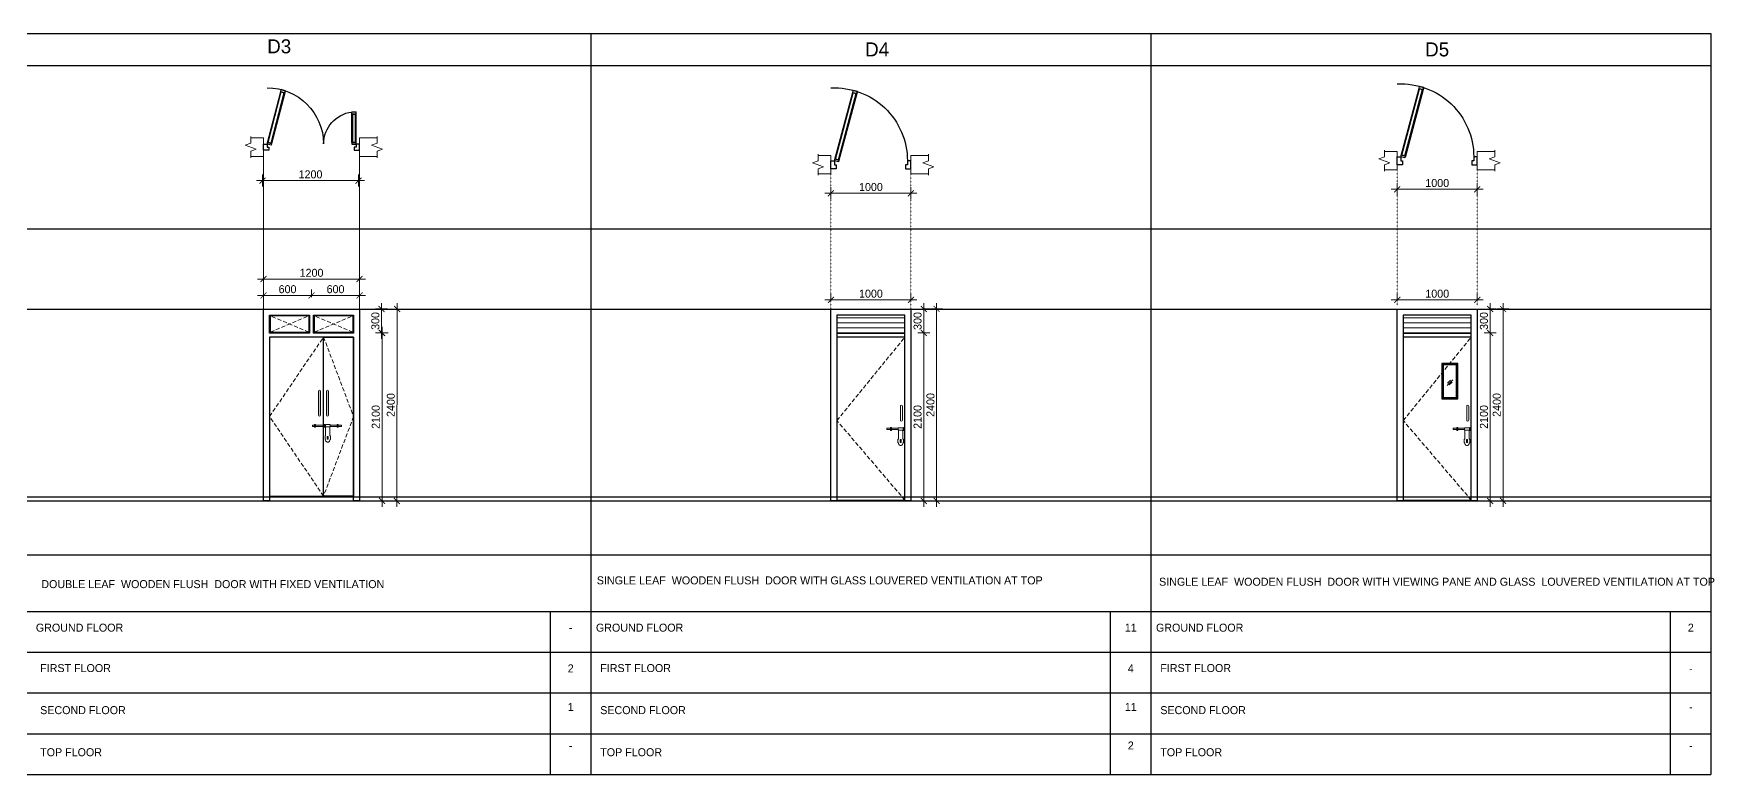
# Model space of a CAD drawing. Header units: inches. Extents: x -3071 to 2014935, y -37057 to 549694.
# Drawn here: x 1464782 to 1485790, y 540430 to 549694 of the extents above; entities that cross this region are included whole.
import ezdxf

# ---------------------------------------------------------------- set-up
doc = ezdxf.new("R2010")
doc.units = ezdxf.units.IN
doc.header["$MEASUREMENT"] = 0
doc.linetypes.add('DOT', pattern=[0.25, 0, -0.25])
doc.linetypes.add('TRAZOS1', pattern=[0.15, 0.1, -0.05])
for name, color, linetype, lineweight in [('001-Archi- Break Line', 25, 'Continuous', 13), ('001-Archi- door window elevation', 92, 'Continuous', 25), ('001-Archi- Opening', 90, 'Continuous', 25), ('001-Archi-Dimension', 200, 'Continuous', 18), ('001-Archi-Elev 3', 212, 'Continuous', 30), ('001-Archi-Elev 4', 246, 'Continuous', 25), ('001-Archi-hatch', 9, 'Continuous', 0), ('001-Archi-Text', 180, 'Continuous', 18)]:
    doc.layers.add(name, color=color, linetype=linetype, lineweight=lineweight)
doc.styles.add('Archi 100', font='GOTHIC.TTF', dxfattribs={"height": 200})
doc.styles.add('Archi 50', font='GOTHIC.TTF', dxfattribs={"height": 100})
doc.dimstyles.new('Archi 50', dxfattribs={"dimscale": 0.5, "dimtxt": 100, "dimasz": 150, "dimexe": 150, "dimexo": 300, "dimgap": 50, "dimtad": 1, "dimdec": 0, "dimzin": 0, "dimdsep": 46, "dimtxsty": 'Archi 50', "dimblk": 'ARCHTICK', "dimcen": 0.09, "dimdle": 150, "dimclrd": 256, "dimclre": 256, "dimclrt": 256, "dimadec": 0, "dimazin": 0, "dimtfac": 1, "dimtdec": 0, "dimtix": 1, "dimtofl": 0, "dimtmove": 0, "dimatfit": 0, "dimfxl": 150, "dimfxlon": 1, "dimtolj": 1, "dimtzin": 0, "dimlwd": -1, "dimlwe": -1, "dimarcsym": 0})

# ---------------------------------------------------------------- blocks, each defined once
blk = doc.blocks.new('DOOR 1200 ND3')
for p, q in [((-272, 706, 0), (-221, 719, 0)), ((-265, 679, 0), (-272, 706, 0)), ((-258, 681, 0), (-265, 679, 0)), ((-265, 679, 0), (-101, 46)), ((-101, 46), (-265, 679, 0)), ((-258, 681, 0), (-221, 691, 0)), ((-94, 48), (-258, 681, 0)), ((-214, 693, 0), (-221, 719, 0)), ((-221, 691, 0), (-214, 693, 0)), ((-58, 57), (-221, 691, 0)), ((-44, 37), (-214, 693, 0)), ((-1103, 440), (-1156, 441)), ((-1156, 413), (-1156, 441)), ((-1103, 413), (-1103, 440)), ((-1148, 413), (-1156, 413)), ((-1156, 37), (-1156, 413)), ((-1111, 413), (-1148, 413)), ((-1148, 60), (-1148, 413)), ((-1111, 413), (-1103, 413)), ((-1111, 60), (-1111, 413)), ((-1103, 413), (-1103, 60)), ((-1103, 60), (-1103, 413)), ((-1156, 60), (-1103, 60)), ((-1103, 37), (-1156, 37)), ((-1111, 60), (-1148, 60)), ((-1103, 60), (-1103, 37)), ((-50, 59), (-101, 46)), ((-101, 46), (-95, 24)), ((-95, 24), (-44, 37)), ((-94, 48), (-58, 57))]:
    blk.add_line(p, q)
for points in [[(-44, 0), (-67, 0), (-67, -37), (0, -37), (0, 37), (-44, 37), (-214, 693), (-221, 719), (-272, 706), (-265, 679), (-101, 46), (-101, 46), (-95, 24), (-44, 37)], [(-58, 57), (-221, 691), (-258, 681), (-94, 48)], [(-1148, 60), (-1148, 413), (-1111, 413), (-1111, 60)], [(-1200, -37), (-1200, 37), (-1156, 37), (-1156, 0), (-1133, 0), (-1133, -37)]]:
    blk.add_lwpolyline(points, close=True)
for centre, radius, start, end in [((-44, 37), 706, 90.0001, 179.5108), ((-1156, 37), 406, 0.8581, 82.4466)]:
    blk.add_arc(centre, radius, start, end)
blk = doc.blocks.new('_ArchTick')
at = {"color": 0, "linetype": 'ByBlock', "const_width": 0.15}
blk.add_lwpolyline([(-0.5, -0.5), (0.5, 0.5)], dxfattribs=at)
blk = doc.blocks.new('*D1581')
at = {"layer": '001-Archi-Dimension', "transparency": 16777216}
for p, q in [((1467643, 547931), (1467643, 547781)), ((1468843, 547931), (1468843, 547781)), ((1467568, 547856), (1468918, 547856))]:
    blk.add_line(p, q, dxfattribs=at)
at = {"layer": 'Defpoints', "color": 0, "transparency": 16777216}
for p in [(1467643, 548159), (1468843, 548159), (1468843, 547856)]:
    blk.add_point(p, dxfattribs=at)
at = {"layer": '001-Archi-Dimension', "transparency": 16777216, "xscale": 75, "yscale": 75, "zscale": 75, "rotation": 180}
blk.add_blockref('_ArchTick', (1467643, 547856), dxfattribs=at)
at = {"layer": '001-Archi-Dimension', "transparency": 16777216, "xscale": 75, "yscale": 75, "zscale": 75}
blk.add_blockref('_ArchTick', (1468843, 547856), dxfattribs=at)
at = {"layer": '001-Archi-Dimension', "transparency": 16777216, "insert": (1468243, 547933), "char_height": 100, "attachment_point": 5, "style": 'Archi 50'}
blk.add_mtext('\\A1;1200', dxfattribs=at)
blk = doc.blocks.new('A$C41BE75F4')
for p, q in [((-112, 98), (-144, 98)), ((-144, 98), (-144, 81)), ((-112, 81), (-144, 81)), ((-101, 98), (-112, 98)), ((-101, 81), (-112, 81)), ((-90, 107), (-101, 107)), ((-101, 98), (-101, 107)), ((-101, 98), (-101, 81)), ((-101, 81), (-101, 73)), ((-101, 71), (-101, 73)), ((-90, 73), (-101, 73)), ((-90, 71), (-101, 71)), ((-90, 98), (-90, 107)), ((-78, 98), (-90, 98)), ((-90, 98), (-90, 81)), ((-78, 81), (-90, 81)), ((-90, 81), (-90, 73)), ((-90, 71), (-90, 73)), ((-3, 98), (-78, 98)), ((-3, 81), (-78, 81)), ((57, 104), (-3, 104)), ((-3, 98), (-3, 104)), ((-3, 81), (-3, 98)), ((-3, 75), (-3, 81)), ((0, 75), (-3, 75)), ((-3, 75), (-3, 75)), ((0, 75), (-3, 75)), ((0, -32), (0, 75)), ((0, 75), (0, 75)), ((54, 75), (0, 75)), ((54, -32), (54, 75)), ((57, 75), (54, 75)), ((54, 75), (54, 75)), ((57, 75), (54, 75)), ((57, 98), (57, 104)), ((64, 98), (57, 98)), ((57, 98), (57, 98)), ((57, 98), (57, 81)), ((64, 81), (57, 81)), ((57, 81), (57, 81)), ((57, 75), (57, 81)), ((57, 75), (57, 75)), ((75, 107), (64, 107)), ((64, 98), (64, 107)), ((64, 98), (64, 81)), ((64, 81), (64, 73)), ((64, 71), (64, 73)), ((75, 73), (64, 73)), ((75, 71), (64, 71)), ((75, 98), (75, 107)), ((87, 98), (75, 98)), ((75, 98), (75, 81)), ((87, 81), (75, 81)), ((75, 81), (75, 73)), ((75, 71), (75, 73)), ((169, 98), (87, 98)), ((169, 81), (87, 81)), ((181, 98), (169, 98)), ((181, 81), (169, 81)), ((192, 107), (181, 107)), ((181, 98), (181, 107)), ((181, 98), (181, 81)), ((181, 81), (181, 73)), ((181, 71), (181, 73)), ((192, 73), (181, 73)), ((192, 71), (181, 71)), ((192, 98), (192, 107)), ((203, 98), (192, 98)), ((192, 98), (192, 81)), ((203, 81), (192, 81)), ((192, 81), (192, 73)), ((192, 71), (192, 73)), ((219, 98), (203, 98)), ((219, 81), (203, 81)), ((219, 98), (219, 81)), ((-7, -39), (-5, -39)), ((-7, -39), (-7, -82)), ((-7, -82), (-5, -83)), ((-7, -82), (-5, -83)), ((-7, -82), (-7, -82)), ((-5, -39), (-3, -38)), ((-5, -83), (-3, -83)), ((-5, -83), (-3, -83)), ((-3, -38), (-2, -37)), ((-3, -83), (-2, -84)), ((-3, -83), (-2, -84)), ((-2, -37), (-1, -36)), ((-2, -84), (-1, -86)), ((-2, -84), (-1, -86)), ((-1, -36), (0, -34)), ((-1, -86), (0, -87)), ((-1, -86), (0, -88)), ((0, -34), (0, -32)), ((0, -87), (0, -89)), ((0, -87), (0, -88)), ((0, -88), (0, -89)), ((0, -89), (0, -89)), ((0, -89), (0, -89)), ((1, -96), (0, -89)), ((1, -96), (0, -89)), ((0, -89), (0, -89)), ((4, -103), (1, -96)), ((4, -103), (1, -96)), ((1, -96), (1, -96)), ((8, -109), (4, -103)), ((8, -109), (4, -103)), ((14, -113), (8, -109)), ((14, -113), (8, -109)), ((20, -116), (14, -113)), ((20, -116), (14, -113)), ((27, -117), (20, -116)), ((27, -116), (20, -116)), ((33, -44), (22, -44)), ((22, -63), (22, -44)), ((22, -77), (22, -63)), ((33, -77), (22, -77)), ((34, -116), (27, -117)), ((34, -116), (27, -116)), ((33, -44), (33, -63)), ((33, -63), (33, -77)), ((41, -113), (34, -116)), ((41, -113), (34, -116)), ((47, -109), (41, -113)), ((47, -109), (41, -113)), ((51, -103), (47, -109)), ((51, -103), (47, -109)), ((54, -96), (51, -103)), ((54, -96), (51, -103)), ((55, -34), (54, -32)), ((54, -89), (55, -87)), ((54, -89), (55, -88)), ((54, -89), (54, -89)), ((54, -89), (54, -89)), ((54, -89), (54, -96)), ((54, -89), (54, -89)), ((54, -89), (54, -96)), ((54, -96), (54, -96)), ((55, -36), (55, -34)), ((56, -37), (55, -36)), ((55, -86), (56, -84)), ((55, -86), (56, -84)), ((55, -87), (55, -86)), ((55, -88), (55, -86)), ((55, -87), (55, -88)), ((58, -38), (56, -37)), ((56, -84), (58, -83)), ((56, -84), (58, -83)), ((60, -39), (58, -38)), ((58, -83), (60, -83)), ((58, -83), (60, -83)), ((61, -39), (60, -39)), ((60, -83), (61, -82)), ((60, -83), (61, -82)), ((61, -39), (61, -82)), ((61, -82), (61, -82))]:
    blk.add_line(p, q)
blk = doc.blocks.new('*D1626')
at = {"layer": '001-Archi-Dimension', "transparency": 16777216}
for p, q in [((1467581, 546419), (1468331, 546419)), ((1467656, 546400), (1467656, 546494)), ((1468256, 546400), (1468256, 546494))]:
    blk.add_line(p, q, dxfattribs=at)
at = {"layer": 'Defpoints', "color": 0, "transparency": 16777216}
for p in [(1468256, 546419), (1467656, 546250), (1468256, 546250)]:
    blk.add_point(p, dxfattribs=at)
at = {"layer": '001-Archi-Dimension', "transparency": 16777216, "xscale": 75, "yscale": 75, "zscale": 75, "rotation": 180}
blk.add_blockref('_ArchTick', (1467656, 546419), dxfattribs=at)
at = {"layer": '001-Archi-Dimension', "transparency": 16777216, "xscale": 75, "yscale": 75, "zscale": 75}
blk.add_blockref('_ArchTick', (1468256, 546419), dxfattribs=at)
at = {"layer": '001-Archi-Dimension', "transparency": 16777216, "insert": (1467956, 546497), "char_height": 100, "attachment_point": 5, "style": 'Archi 50'}
blk.add_mtext('\\A1;600', dxfattribs=at)
blk = doc.blocks.new('*D1627')
at = {"layer": '001-Archi-Dimension', "transparency": 16777216}
for p, q in [((1468181, 546419), (1468931, 546419)), ((1468256, 546400), (1468256, 546494)), ((1468856, 546400), (1468856, 546494))]:
    blk.add_line(p, q, dxfattribs=at)
at = {"layer": 'Defpoints', "color": 0, "transparency": 16777216}
for p in [(1468856, 546419), (1468256, 546250), (1468856, 546250)]:
    blk.add_point(p, dxfattribs=at)
at = {"layer": '001-Archi-Dimension', "transparency": 16777216, "xscale": 75, "yscale": 75, "zscale": 75, "rotation": 180}
blk.add_blockref('_ArchTick', (1468256, 546419), dxfattribs=at)
at = {"layer": '001-Archi-Dimension', "transparency": 16777216, "xscale": 75, "yscale": 75, "zscale": 75}
blk.add_blockref('_ArchTick', (1468856, 546419), dxfattribs=at)
at = {"layer": '001-Archi-Dimension', "transparency": 16777216, "insert": (1468556, 546497), "char_height": 100, "attachment_point": 5, "style": 'Archi 50'}
blk.add_mtext('\\A1;600', dxfattribs=at)
blk = doc.blocks.new('*D1628')
at = {"layer": '001-Archi-Dimension', "transparency": 16777216}
for p, q in [((1467581, 546625), (1468931, 546625)), ((1467656, 546550), (1467656, 546700)), ((1468856, 546550), (1468856, 546700))]:
    blk.add_line(p, q, dxfattribs=at)
at = {"layer": 'Defpoints', "color": 0, "transparency": 16777216}
for p in [(1468856, 546625), (1467656, 546250), (1468856, 546250)]:
    blk.add_point(p, dxfattribs=at)
at = {"layer": '001-Archi-Dimension', "transparency": 16777216, "xscale": 75, "yscale": 75, "zscale": 75, "rotation": 180}
blk.add_blockref('_ArchTick', (1467656, 546625), dxfattribs=at)
at = {"layer": '001-Archi-Dimension', "transparency": 16777216, "xscale": 75, "yscale": 75, "zscale": 75}
blk.add_blockref('_ArchTick', (1468856, 546625), dxfattribs=at)
at = {"layer": '001-Archi-Dimension', "transparency": 16777216, "insert": (1468256, 546702), "char_height": 100, "attachment_point": 5, "style": 'Archi 50'}
blk.add_mtext('\\A1;1200', dxfattribs=at)
blk = doc.blocks.new('*D1629')
at = {"layer": '001-Archi-Dimension', "transparency": 16777216}
for p, q in [((1469057, 546250), (1469207, 546250)), ((1469132, 546325), (1469132, 545875)), ((1469057, 545950), (1469207, 545950))]:
    blk.add_line(p, q, dxfattribs=at)
at = {"layer": 'Defpoints', "color": 0, "transparency": 16777216}
for p in [(1468769, 546250), (1468769, 545950), (1469132, 545950)]:
    blk.add_point(p, dxfattribs=at)
at = {"layer": '001-Archi-Dimension', "transparency": 16777216, "xscale": 75, "yscale": 75, "zscale": 75}
for p, rotation in [((1469132, 546250), 90), ((1469132, 545950), 270)]:
    blk.add_blockref('_ArchTick', p, dxfattribs=dict(at, rotation=rotation))
at = {"layer": '001-Archi-Dimension', "transparency": 16777216, "insert": (1469054, 546100), "char_height": 100, "attachment_point": 5, "rotation": 90, "style": 'Archi 50'}
blk.add_mtext('\\A1;300', dxfattribs=at)
blk = doc.blocks.new('*D1630')
at = {"layer": '001-Archi-Dimension', "transparency": 16777216}
for p, q in [((1469137, 546025), (1469137, 543775)), ((1469062, 545950), (1469212, 545950)), ((1469062, 543850), (1469212, 543850))]:
    blk.add_line(p, q, dxfattribs=at)
at = {"layer": 'Defpoints', "color": 0, "transparency": 16777216}
for p in [(1468769, 545950), (1468856, 543850), (1469137, 543850)]:
    blk.add_point(p, dxfattribs=at)
at = {"layer": '001-Archi-Dimension', "transparency": 16777216, "xscale": 75, "yscale": 75, "zscale": 75}
for p, rotation in [((1469137, 545950), 90), ((1469137, 543850), 270)]:
    blk.add_blockref('_ArchTick', p, dxfattribs=dict(at, rotation=rotation))
at = {"layer": '001-Archi-Dimension', "transparency": 16777216, "insert": (1469059, 544900), "char_height": 100, "attachment_point": 5, "rotation": 90, "style": 'Archi 50'}
blk.add_mtext('\\A1;2100', dxfattribs=at)
blk = doc.blocks.new('*D1582')
at = {"layer": '001-Archi-Dimension', "transparency": 16777216}
for p, q in [((1469252, 546249), (1469402, 546248)), ((1469322, 543774), (1469327, 546324)), ((1469247, 543849), (1469397, 543848))]:
    blk.add_line(p, q, dxfattribs=at)
at = {"layer": 'Defpoints', "color": 0, "transparency": 16777216}
for p in [(1468856, 546250), (1469327, 546249), (1468851, 543850)]:
    blk.add_point(p, dxfattribs=at)
at = {"layer": '001-Archi-Dimension', "transparency": 16777216, "xscale": 75, "yscale": 75, "zscale": 75}
for p, rotation in [((1469327, 546249), 89.88063439814572), ((1469322, 543849), 269.8806343981457)]:
    blk.add_blockref('_ArchTick', p, dxfattribs=dict(at, rotation=rotation))
at = {"layer": '001-Archi-Dimension', "transparency": 16777216, "insert": (1469247, 545049), "char_height": 100, "attachment_point": 5, "rotation": 89.8806, "style": 'Archi 50'}
blk.add_mtext('\\A1;2400', dxfattribs=at)
blk = doc.blocks.new('A$C42FF27C5')
for p, q in [((16, 17), (-16, 17)), ((-16, 17), (-16, 0)), ((16, 0), (-16, 0)), ((27, 17), (16, 17)), ((27, 0), (16, 0)), ((39, 26), (27, 26)), ((27, 17), (27, 26)), ((27, 17), (27, 0)), ((27, 0), (27, -8)), ((39, 17), (39, 26)), ((50, 17), (39, 17)), ((39, 17), (39, 0)), ((50, 0), (39, 0)), ((39, 0), (39, -8)), ((125, 17), (50, 17)), ((125, 0), (50, 0)), ((186, 23), (125, 23)), ((125, 17), (125, 23)), ((125, 0), (125, 17)), ((125, -6), (125, 0)), ((186, 17), (186, 23)), ((192, 17), (186, 17)), ((186, 17), (186, 17)), ((186, 17), (186, 0)), ((192, 0), (186, 0)), ((186, 0), (186, 0)), ((186, -6), (186, 0)), ((203, 26), (192, 26)), ((192, 17), (192, 26)), ((192, 17), (192, 0)), ((192, 0), (192, -8)), ((203, 17), (203, 26)), ((208, 17), (203, 17)), ((203, 17), (203, 0)), ((208, 0), (203, 0)), ((203, 0), (203, -8)), ((27, -10), (27, -8)), ((39, -8), (27, -8)), ((39, -10), (27, -10)), ((39, -10), (39, -8)), ((121, -120), (123, -120)), ((121, -120), (121, -163)), ((121, -163), (123, -164)), ((121, -163), (123, -164)), ((121, -163), (121, -163)), ((123, -120), (125, -119)), ((123, -164), (125, -164)), ((123, -164), (125, -164)), ((128, -6), (125, -6)), ((125, -6), (125, -6)), ((128, -6), (125, -6)), ((125, -119), (126, -118)), ((125, -164), (126, -165)), ((125, -164), (126, -165)), ((126, -118), (127, -117)), ((126, -165), (127, -167)), ((126, -165), (127, -167)), ((127, -117), (128, -115)), ((127, -167), (128, -169)), ((127, -167), (128, -169)), ((128, -114), (128, -6)), ((128, -6), (128, -6)), ((183, -6), (128, -6)), ((128, -115), (128, -114)), ((128, -169), (128, -170)), ((128, -169), (128, -170)), ((128, -169), (128, -169)), ((128, -170), (128, -170)), ((128, -170), (128, -170)), ((129, -177), (128, -170)), ((129, -177), (128, -170)), ((128, -170), (128, -170)), ((132, -184), (129, -177)), ((132, -184), (129, -177)), ((129, -177), (129, -177)), ((136, -190), (132, -184)), ((136, -190), (132, -184)), ((142, -194), (136, -190)), ((142, -194), (136, -190)), ((148, -197), (142, -194)), ((148, -197), (142, -194)), ((155, -198), (148, -197)), ((155, -198), (148, -197)), ((161, -125), (150, -125)), ((150, -144), (150, -125)), ((150, -159), (150, -144)), ((161, -159), (150, -159)), ((162, -197), (155, -198)), ((162, -197), (155, -198)), ((161, -125), (161, -144)), ((161, -144), (161, -159)), ((169, -194), (162, -197)), ((169, -194), (162, -197)), ((175, -190), (169, -194)), ((175, -190), (169, -194)), ((179, -184), (175, -190)), ((179, -184), (175, -190)), ((182, -177), (179, -184)), ((182, -177), (179, -184)), ((183, -170), (182, -177)), ((183, -170), (182, -177)), ((182, -177), (182, -177)), ((183, -114), (183, -6)), ((186, -6), (183, -6)), ((183, -6), (183, -6)), ((186, -6), (183, -6)), ((183, -115), (183, -114)), ((184, -117), (183, -115)), ((183, -169), (184, -167)), ((183, -169), (184, -167)), ((183, -170), (183, -169)), ((183, -170), (183, -169)), ((183, -169), (183, -169)), ((183, -170), (183, -170)), ((183, -170), (183, -170)), ((183, -170), (183, -170)), ((185, -118), (184, -117)), ((184, -167), (185, -165)), ((184, -167), (185, -165)), ((186, -119), (185, -118)), ((185, -165), (186, -164)), ((185, -165), (186, -164)), ((186, -6), (186, -6)), ((188, -120), (186, -119)), ((186, -164), (188, -164)), ((186, -164), (188, -164)), ((189, -120), (188, -120)), ((188, -164), (189, -163)), ((188, -164), (189, -163)), ((189, -120), (189, -163)), ((189, -163), (189, -163)), ((192, -10), (192, -8)), ((203, -8), (192, -8)), ((203, -10), (192, -10)), ((203, -10), (203, -8))]:
    blk.add_line(p, q)
blk = doc.blocks.new('nd4 plan')
for p, q in [((669, 921, 0), (720, 935, 0)), ((676, 895, 0), (669, 921, 0)), ((684, 897, 0), (676, 895, 0)), ((676, 895, 0), (899, 63)), ((899, 63), (676, 895, 0)), ((684, 897, 0), (720, 906, 0)), ((906, 65), (684, 897, 0)), ((727, 908, 0), (720, 935, 0)), ((720, 906, 0), (727, 908, 0)), ((942, 75), (720, 906, 0)), ((956, 55), (727, 908, 0)), ((950, 77), (899, 63)), ((899, 63), (905, 41)), ((905, 41), (956, 55)), ((906, 65), (942, 75))]:
    blk.add_line(p, q)
for points in [[(956, 5), (933, 5), (933, -45), (1000, -45), (1000, 55), (956, 55), (727, 908), (720, 935), (669, 921), (676, 895), (899, 63), (899, 63), (905, 41), (956, 55)], [(942, 75), (720, 906), (684, 897), (906, 65)], [(0, -45), (0, 55), (44, 55), (44, 5), (67, 5), (67, -45)]]:
    blk.add_lwpolyline(points, close=True)
blk.add_arc((956, 55), 912, 87.2417, 179.9999)
blk = doc.blocks.new('*D1631')
at = {"layer": '001-Archi-Dimension', "transparency": 16777216}
for p, q in [((1474673, 547697), (1475823, 547697)), ((1474748, 547772), (1474748, 547622)), ((1475748, 547772), (1475748, 547622))]:
    blk.add_line(p, q, dxfattribs=at)
at = {"layer": 'Defpoints', "color": 0, "transparency": 16777216}
for p in [(1474748, 547939), (1475748, 547939), (1475748, 547697)]:
    blk.add_point(p, dxfattribs=at)
at = {"layer": '001-Archi-Dimension', "transparency": 16777216, "xscale": 75, "yscale": 75, "zscale": 75, "rotation": 180}
blk.add_blockref('_ArchTick', (1474748, 547697), dxfattribs=at)
at = {"layer": '001-Archi-Dimension', "transparency": 16777216, "xscale": 75, "yscale": 75, "zscale": 75}
blk.add_blockref('_ArchTick', (1475748, 547697), dxfattribs=at)
at = {"layer": '001-Archi-Dimension', "transparency": 16777216, "insert": (1475248, 547775), "char_height": 100, "attachment_point": 5, "style": 'Archi 50'}
blk.add_mtext('\\A1;1000', dxfattribs=at)
blk = doc.blocks.new('*D1632')
at = {"layer": '001-Archi-Dimension', "transparency": 16777216}
for p, q in [((1474748, 546364), (1474748, 546439)), ((1475748, 546364), (1475748, 546439)), ((1474673, 546364), (1475823, 546364))]:
    blk.add_line(p, q, dxfattribs=at)
at = {"layer": 'Defpoints', "color": 0, "transparency": 16777216}
for p in [(1474748, 546250), (1475748, 546364), (1475748, 546250)]:
    blk.add_point(p, dxfattribs=at)
at = {"layer": '001-Archi-Dimension', "transparency": 16777216, "xscale": 75, "yscale": 75, "zscale": 75, "rotation": 180}
blk.add_blockref('_ArchTick', (1474748, 546364), dxfattribs=at)
at = {"layer": '001-Archi-Dimension', "transparency": 16777216, "xscale": 75, "yscale": 75, "zscale": 75}
blk.add_blockref('_ArchTick', (1475748, 546364), dxfattribs=at)
at = {"layer": '001-Archi-Dimension', "transparency": 16777216, "insert": (1475248, 546441), "char_height": 100, "attachment_point": 5, "style": 'Archi 50'}
blk.add_mtext('\\A1;1000', dxfattribs=at)
blk = doc.blocks.new('*D1633')
at = {"layer": '001-Archi-Dimension', "transparency": 16777216}
for p, q in [((1475909, 543775), (1475909, 546025)), ((1475834, 545950), (1475984, 545950)), ((1475898, 543850), (1475984, 543850))]:
    blk.add_line(p, q, dxfattribs=at)
at = {"layer": 'Defpoints', "color": 0, "transparency": 16777216}
for p in [(1475673, 545950), (1475909, 545950), (1475748, 543850)]:
    blk.add_point(p, dxfattribs=at)
at = {"layer": '001-Archi-Dimension', "transparency": 16777216, "xscale": 75, "yscale": 75, "zscale": 75}
for p, rotation in [((1475909, 545950), 90), ((1475909, 543850), 270)]:
    blk.add_blockref('_ArchTick', p, dxfattribs=dict(at, rotation=rotation))
at = {"layer": '001-Archi-Dimension', "transparency": 16777216, "insert": (1475831, 544900), "char_height": 100, "attachment_point": 5, "rotation": 90, "style": 'Archi 50'}
blk.add_mtext('\\A1;2100', dxfattribs=at)
blk = doc.blocks.new('*D1634')
at = {"layer": '001-Archi-Dimension', "transparency": 16777216}
for p, q in [((1475898, 546250), (1475984, 546250)), ((1475909, 545875), (1475909, 546325)), ((1475834, 545950), (1475984, 545950))]:
    blk.add_line(p, q, dxfattribs=at)
at = {"layer": 'Defpoints', "color": 0, "transparency": 16777216}
for p in [(1475748, 546250), (1475909, 546250), (1475673, 545950)]:
    blk.add_point(p, dxfattribs=at)
at = {"layer": '001-Archi-Dimension', "transparency": 16777216, "xscale": 75, "yscale": 75, "zscale": 75}
for p, rotation in [((1475909, 546250), 90), ((1475909, 545950), 270)]:
    blk.add_blockref('_ArchTick', p, dxfattribs=dict(at, rotation=rotation))
at = {"layer": '001-Archi-Dimension', "transparency": 16777216, "insert": (1475831, 546100), "char_height": 100, "attachment_point": 5, "rotation": 90, "style": 'Archi 50'}
blk.add_mtext('\\A1;300', dxfattribs=at)
blk = doc.blocks.new('*D1583')
at = {"layer": '001-Archi-Dimension', "transparency": 16777216}
for p, q in [((1475994, 546250), (1476144, 546250)), ((1476069, 546325), (1476069, 543775)), ((1475994, 543850), (1476144, 543850))]:
    blk.add_line(p, q, dxfattribs=at)
at = {"layer": 'Defpoints', "color": 0, "transparency": 16777216}
for p in [(1475748, 546250), (1475748, 543850), (1476069, 543850)]:
    blk.add_point(p, dxfattribs=at)
at = {"layer": '001-Archi-Dimension', "transparency": 16777216, "xscale": 75, "yscale": 75, "zscale": 75}
for p, rotation in [((1476069, 546250), 90), ((1476069, 543850), 270)]:
    blk.add_blockref('_ArchTick', p, dxfattribs=dict(at, rotation=rotation))
at = {"layer": '001-Archi-Dimension', "transparency": 16777216, "insert": (1475992, 545050), "char_height": 100, "attachment_point": 5, "rotation": 90, "style": 'Archi 50'}
blk.add_mtext('\\A1;2400', dxfattribs=at)
blk = doc.blocks.new('*D1635')
at = {"layer": '001-Archi-Dimension', "transparency": 16777216}
for p, q in [((1481751, 547747), (1482901, 547747)), ((1481826, 547822), (1481826, 547672)), ((1482826, 547822), (1482826, 547672))]:
    blk.add_line(p, q, dxfattribs=at)
at = {"layer": 'Defpoints', "color": 0, "transparency": 16777216}
for p in [(1481826, 547989), (1482826, 547989), (1482826, 547747)]:
    blk.add_point(p, dxfattribs=at)
at = {"layer": '001-Archi-Dimension', "transparency": 16777216, "xscale": 75, "yscale": 75, "zscale": 75, "rotation": 180}
blk.add_blockref('_ArchTick', (1481826, 547747), dxfattribs=at)
at = {"layer": '001-Archi-Dimension', "transparency": 16777216, "xscale": 75, "yscale": 75, "zscale": 75}
blk.add_blockref('_ArchTick', (1482826, 547747), dxfattribs=at)
at = {"layer": '001-Archi-Dimension', "transparency": 16777216, "insert": (1482326, 547825), "char_height": 100, "attachment_point": 5, "style": 'Archi 50'}
blk.add_mtext('\\A1;1000', dxfattribs=at)
blk = doc.blocks.new('*D1584')
at = {"layer": '001-Archi-Dimension', "transparency": 16777216}
for p, q in [((1481826, 546364), (1481826, 546439)), ((1482826, 546364), (1482826, 546439)), ((1481751, 546364), (1482901, 546364))]:
    blk.add_line(p, q, dxfattribs=at)
at = {"layer": 'Defpoints', "color": 0, "transparency": 16777216}
for p in [(1481826, 546250), (1482826, 546364), (1482826, 546250)]:
    blk.add_point(p, dxfattribs=at)
at = {"layer": '001-Archi-Dimension', "transparency": 16777216, "xscale": 75, "yscale": 75, "zscale": 75, "rotation": 180}
blk.add_blockref('_ArchTick', (1481826, 546364), dxfattribs=at)
at = {"layer": '001-Archi-Dimension', "transparency": 16777216, "xscale": 75, "yscale": 75, "zscale": 75}
blk.add_blockref('_ArchTick', (1482826, 546364), dxfattribs=at)
at = {"layer": '001-Archi-Dimension', "transparency": 16777216, "insert": (1482326, 546441), "char_height": 100, "attachment_point": 5, "style": 'Archi 50'}
blk.add_mtext('\\A1;1000', dxfattribs=at)
blk = doc.blocks.new('*D1636')
at = {"layer": '001-Archi-Dimension', "transparency": 16777216}
for p, q in [((1482987, 543775), (1482987, 546025)), ((1482912, 545950), (1483062, 545950)), ((1482976, 543850), (1483062, 543850))]:
    blk.add_line(p, q, dxfattribs=at)
at = {"layer": 'Defpoints', "color": 0, "transparency": 16777216}
for p in [(1482751, 545950), (1482987, 545950), (1482826, 543850)]:
    blk.add_point(p, dxfattribs=at)
at = {"layer": '001-Archi-Dimension', "transparency": 16777216, "xscale": 75, "yscale": 75, "zscale": 75}
for p, rotation in [((1482987, 545950), 90), ((1482987, 543850), 270)]:
    blk.add_blockref('_ArchTick', p, dxfattribs=dict(at, rotation=rotation))
at = {"layer": '001-Archi-Dimension', "transparency": 16777216, "insert": (1482910, 544900), "char_height": 100, "attachment_point": 5, "rotation": 90, "style": 'Archi 50'}
blk.add_mtext('\\A1;2100', dxfattribs=at)
blk = doc.blocks.new('*D1637')
at = {"layer": '001-Archi-Dimension', "transparency": 16777216}
for p, q in [((1482976, 546250), (1483062, 546250)), ((1482987, 545875), (1482987, 546325)), ((1482912, 545950), (1483062, 545950))]:
    blk.add_line(p, q, dxfattribs=at)
at = {"layer": 'Defpoints', "color": 0, "transparency": 16777216}
for p in [(1482826, 546250), (1482987, 546250), (1482751, 545950)]:
    blk.add_point(p, dxfattribs=at)
at = {"layer": '001-Archi-Dimension', "transparency": 16777216, "xscale": 75, "yscale": 75, "zscale": 75}
for p, rotation in [((1482987, 546250), 90), ((1482987, 545950), 270)]:
    blk.add_blockref('_ArchTick', p, dxfattribs=dict(at, rotation=rotation))
at = {"layer": '001-Archi-Dimension', "transparency": 16777216, "insert": (1482910, 546100), "char_height": 100, "attachment_point": 5, "rotation": 90, "style": 'Archi 50'}
blk.add_mtext('\\A1;300', dxfattribs=at)
blk = doc.blocks.new('*D1585')
at = {"layer": '001-Archi-Dimension', "transparency": 16777216}
for p, q in [((1483073, 546250), (1483223, 546250)), ((1483148, 546325), (1483148, 543775)), ((1483073, 543850), (1483223, 543850))]:
    blk.add_line(p, q, dxfattribs=at)
at = {"layer": 'Defpoints', "color": 0, "transparency": 16777216}
for p in [(1482826, 546250), (1482826, 543850), (1483148, 543850)]:
    blk.add_point(p, dxfattribs=at)
at = {"layer": '001-Archi-Dimension', "transparency": 16777216, "xscale": 75, "yscale": 75, "zscale": 75}
for p, rotation in [((1483148, 546250), 90), ((1483148, 543850), 270)]:
    blk.add_blockref('_ArchTick', p, dxfattribs=dict(at, rotation=rotation))
at = {"layer": '001-Archi-Dimension', "transparency": 16777216, "insert": (1483070, 545050), "char_height": 100, "attachment_point": 5, "rotation": 90, "style": 'Archi 50'}
blk.add_mtext('\\A1;2400', dxfattribs=at)

msp = doc.modelspace()

# ---------------------------------------------------------------- hatches: boundary and pattern name
at = {"layer": '001-Archi-hatch'}
h = msp.add_hatch(dxfattribs=at)
h.set_pattern_fill('ANSI31', color=256, scale=500, angle=135)
h.set_pattern_definition([(180, (1191802.21, 439328.58), (-1e-14, -62.5), [])])
h.paths.add_polyline_path([(1474822.51, 545949.53), (1475672.51, 545949.53), (1475672.51, 546174.53), (1474822.51, 546174.53)])
h = msp.add_hatch(dxfattribs=at)
h.set_pattern_fill('ANSI31', color=256, scale=500, angle=135)
h.set_pattern_definition([(180, (1198880.78, 439328.58), (-1e-14, -62.5), [])])
h.paths.add_polyline_path([(1481901.08, 545949.53), (1482751.08, 545949.53), (1482751.08, 546174.53), (1481901.08, 546174.53)])
h = msp.add_hatch(color=256, dxfattribs=at)
h.dxf.hatch_style = 1
h.set_gradient(color1=(51, 51, 51), tint=1, name='CYLINDER')
edge = h.paths.add_edge_path()
edge.add_arc((1468356.33, 545222.57), 12.5, 0, 180, ccw=False)
edge.add_line((1468368.83, 545222.57), (1468368.83, 544922.57))
edge.add_arc((1468356.33, 544922.57), 12.5, -180, 0, ccw=False)
edge.add_line((1468343.83, 544922.57), (1468343.83, 545222.57))
h = msp.add_hatch(color=256, dxfattribs=at)
h.dxf.hatch_style = 1
h.set_gradient(color1=(51, 51, 51), tint=1, name='CYLINDER')
edge = h.paths.add_edge_path()
edge.add_arc((1468456.33, 545222.57), 12.5, 0, 180)
edge.add_line((1468443.83, 545222.57), (1468443.83, 544922.57))
edge.add_arc((1468456.33, 544922.57), 12.5, 180, 360)
edge.add_line((1468468.83, 544922.57), (1468468.83, 545222.57))

# ---------------------------------------------------------------- linework, layer by layer
at = {"layer": '001-Archi- Break Line', "linetype": 'Continuous'}
for points in [[(1467496.28, 548406.52), (1467496.28, 548324.02), (1467427.59, 548299.02), (1467564.96, 548249.02), (1467496.28, 548224.02), (1467496.28, 548141.52)], [(1469075.24, 548406.52), (1469075.24, 548324.02), (1469006.56, 548299.02), (1469143.93, 548249.02), (1469075.24, 548224.02), (1469075.24, 548141.52)], [(1474587.46, 548186.85), (1474587.46, 548104.35), (1474518.77, 548079.35), (1474656.15, 548029.35), (1474587.46, 548004.35), (1474587.46, 547921.85)], [(1475966.42, 548186.85), (1475966.42, 548104.35), (1475897.74, 548079.35), (1476035.11, 548029.35), (1475966.42, 548004.35), (1475966.42, 547921.85)], [(1481666.03, 548236.85), (1481666.03, 548154.35), (1481597.34, 548129.35), (1481734.71, 548079.35), (1481666.03, 548054.35), (1481666.03, 547971.85)], [(1483044.99, 548236.85), (1483044.99, 548154.35), (1482976.31, 548129.35), (1483113.68, 548079.35), (1483044.99, 548054.35), (1483044.99, 547971.85)]]:
    msp.add_lwpolyline(points, dxfattribs=at)
at = {"layer": '001-Archi- door window elevation'}
for p, q in [((1482582.37, 545569.53), (1482382.37, 545569.53)), ((1482382.37, 545569.53), (1482382.37, 545125.53)), ((1482582.37, 545125.53), (1482582.37, 545569.53)), ((1482577.37, 545564.53), (1482387.37, 545564.53)), ((1482387.37, 545564.53), (1482387.37, 545130.53)), ((1482565.37, 545552.53), (1482399.37, 545552.53)), ((1482399.37, 545552.53), (1482399.37, 545142.53)), ((1482565.37, 545142.53), (1482565.37, 545552.53)), ((1482577.37, 545130.53), (1482577.37, 545564.53)), ((1482382.37, 545125.53), (1482582.37, 545125.53)), ((1482387.37, 545130.53), (1482577.37, 545130.53)), ((1482399.37, 545142.53), (1482565.37, 545142.53))]:
    msp.add_line(p, q, dxfattribs=at)
msp.add_lwpolyline([(1467656.33, 543849.53), (1467656.33, 546249.53), (1468856.33, 546249.53), (1468856.33, 545049.53), (1468856.33, 545049.53), (1468856.33, 543849.53), (1468781.33, 543849.53), (1468781.33, 545899.53), (1467731.33, 545899.53), (1467731.33, 543849.53), (1467656.33, 543849.53)], dxfattribs=at)
for points in [[(1474822.51, 543849.53), (1474747.51, 543849.53), (1474747.51, 546249.53), (1475747.51, 546249.53), (1475747.51, 543849.53), (1475672.51, 543849.53), (1475672.51, 546174.53), (1474822.51, 546174.53)], [(1481901.08, 543849.53), (1481826.08, 543849.53), (1481826.08, 546249.53), (1482826.08, 546249.53), (1482826.08, 543849.53), (1482751.08, 543849.53), (1482751.08, 546174.53), (1481901.08, 546174.53)], [(1467731.33, 546174.53), (1468231.33, 546174.53), (1468231.33, 545949.53), (1467731.33, 545949.53)], [(1468281.33, 546174.53), (1468781.33, 546174.53), (1468781.33, 545949.53), (1468281.33, 545949.53)], [(1474822.51, 545949.53), (1475672.51, 545949.53), (1475672.51, 546174.53), (1474822.51, 546174.53)], [(1481901.08, 545949.53), (1482751.08, 545949.53), (1482751.08, 546174.53), (1481901.08, 546174.53)], [(1475672.51, 545899.53), (1474822.51, 545899.53), (1474822.51, 543859.53), (1475672.51, 543859.53)], [(1482751.08, 545899.53), (1481901.08, 545899.53), (1481901.08, 543859.53), (1482751.08, 543859.53)]]:
    msp.add_lwpolyline(points, close=True, dxfattribs=at)
at = {"layer": '001-Archi- door window elevation', "elevation": 0}
for points in [[(1467731.33, 543909.53), (1468406.33, 543909.53), (1468406.33, 545899.53), (1467731.33, 545899.53)], [(1468781.33, 543909.53), (1468406.33, 543909.53), (1468406.33, 545899.53), (1468781.33, 545899.53)]]:
    msp.add_lwpolyline(points, close=True, dxfattribs=at)
at = {"layer": '001-Archi- door window elevation'}
for centre, start, end in [((1482383.37, 545568.53), 90, 180), ((1482383.37, 545126.53), 180, 270), ((1482606.37, 545126.53), 0, 0)]:
    msp.add_arc(centre, 1, start, end, dxfattribs=at)
at = {"layer": '001-Archi-Dimension', "color": 2}
for p, q in [((1467656.33, 546249.53), (1467656.33, 548159.02)), ((1468856.33, 546249.53), (1468856.33, 548159.02))]:
    msp.add_line(p, q, dxfattribs=at)
at = {"layer": '001-Archi-Elev 3'}
for p, q in [((1445747.51, 549694.23), (1485747.51, 549694.23)), ((1471747.51, 549694.23), (1471747.51, 540429.57)), ((1478747.51, 549694.23), (1478747.51, 540429.57)), ((1485747.51, 549694.23), (1485747.51, 540429.57)), ((1445747.51, 549294.23), (1485747.51, 549294.23)), ((1445747.51, 547253.82), (1485747.51, 547253.82)), ((1445747.51, 543177.28), (1485747.51, 543177.28)), ((1445747.51, 542466.38), (1485747.51, 542466.38)), ((1450747.51, 541957.18), (1485747.51, 541957.18)), ((1450747.51, 541447.98), (1485747.51, 541447.98)), ((1450747.51, 540938.78), (1485747.51, 540938.78)), ((1445747.51, 540429.57), (1485747.51, 540429.57))]:
    msp.add_line(p, q, dxfattribs=at)
for points in [[(1471238.31, 542466.38), (1471238.31, 540429.57)], [(1478238.31, 542466.38), (1478238.31, 540429.57)], [(1485238.31, 542466.38), (1485238.31, 540429.57)]]:
    msp.add_lwpolyline(points, dxfattribs=at)
at = {"layer": '001-Archi-Elev 4', "ltscale": 1000}
for p, q in [((1446908.69, 546249.53), (1485747.51, 546249.53)), ((1446908.69, 543849.53), (1485747.51, 543849.53))]:
    msp.add_line(p, q, dxfattribs=at)
at = {"layer": '001-Archi-Elev 4', "ltscale": 0.2}
msp.add_line((1446908.69, 543899.53), (1485747.51, 543899.53), dxfattribs=at)
at = {"layer": '001-Archi-hatch', "linetype": 'DOT'}
for p, q in [((1474747.51, 546249.53), (1474747.51, 547939.35)), ((1475747.51, 546249.53), (1475747.51, 547939.35)), ((1481826.08, 546299.53), (1481826.08, 547989.35)), ((1482826.08, 546299.53), (1482826.08, 547989.35))]:
    msp.add_line(p, q, dxfattribs=at)
at = {"layer": '001-Archi-hatch', "linetype": 'TRAZOS1', "ltscale": 500}
for p, q in [((1468221.33, 545959.53), (1467741.33, 546164.53)), ((1467741.33, 545959.53), (1468221.33, 546164.53)), ((1468771.33, 545959.53), (1468291.33, 546164.53)), ((1468291.33, 545959.53), (1468771.33, 546164.53))]:
    msp.add_line(p, q, dxfattribs=at)
at = {"layer": '001-Archi-hatch'}
for p, q in [((1482448.36, 545294.31), (1482519.07, 545365.02)), ((1482490.79, 545357.95), (1482455.43, 545322.59)), ((1482512, 545336.73), (1482476.65, 545301.38))]:
    msp.add_line(p, q, dxfattribs=at)
for points in [[(1467496.28, 548159.02), (1467656.33, 548159.02), (1467656.33, 548389.02), (1467496.28, 548389.02)], [(1469075.24, 548159.02), (1468856.33, 548159.02), (1468856.33, 548389.02), (1469075.24, 548389.02)], [(1474587.46, 547939.35), (1474747.51, 547939.35), (1474747.51, 548169.35), (1474587.46, 548169.35)], [(1475966.42, 547939.35), (1475747.51, 547939.35), (1475747.51, 548169.35), (1475966.42, 548169.35)], [(1481666.03, 547989.35), (1481826.08, 547989.35), (1481826.08, 548219.35), (1481666.03, 548219.35)], [(1483044.99, 547989.35), (1482826.08, 547989.35), (1482826.08, 548219.35), (1483044.99, 548219.35)]]:
    msp.add_lwpolyline(points, dxfattribs=at)
for points in [[(1467741.33, 546164.53), (1468221.33, 546164.53), (1468221.33, 545959.53), (1467741.33, 545959.53)], [(1468291.33, 546164.53), (1468771.33, 546164.53), (1468771.33, 545959.53), (1468291.33, 545959.53)]]:
    msp.add_lwpolyline(points, close=True, dxfattribs=at)
at = {"layer": '001-Archi-hatch', "linetype": 'TRAZOS1', "ltscale": 500, "elevation": 0}
msp.add_lwpolyline([(1468406.33, 545899.53), (1468781.33, 544904.53), (1468406.33, 543909.53), (1467731.33, 544904.53), (1468406.33, 545899.53)], dxfattribs=at)
at = {"layer": '001-Archi-hatch', "linetype": 'TRAZOS1', "ltscale": 500}
for points in [[(1475672.51, 543859.53), (1474822.51, 544854.53), (1475672.51, 545899.53)], [(1482751.08, 543859.53), (1481901.08, 544854.53), (1482751.08, 545899.53)]]:
    msp.add_lwpolyline(points, dxfattribs=at)
at = {"layer": '001-Archi-hatch', "elevation": 0}
for points in [[(1468343.83, 545222.57, -1), (1468368.83, 545222.57), (1468368.83, 544922.57, -1), (1468343.83, 544922.57)], [(1468468.83, 545222.57, 1), (1468443.83, 545222.57), (1468443.83, 544922.57, 1), (1468468.83, 544922.57)]]:
    msp.add_lwpolyline(points, format="xyb", close=True, dxfattribs=at)
at = {"layer": '001-Archi-hatch'}
for points in [[(1475640.39, 545034.37, 1), (1475615.39, 545034.37), (1475615.39, 544859.37, 1), (1475640.39, 544859.37)], [(1482718.96, 545034.37, 1), (1482693.96, 545034.37), (1482693.96, 544859.37, 1), (1482718.96, 544859.37)]]:
    msp.add_lwpolyline(points, format="xyb", close=True, dxfattribs=at)

# ---------------------------------------------------------------- block references
at = {"layer": '001-Archi- Opening', "xscale": -1}
for name, p in [('DOOR 1200 ND3', (1467656.33, 548274.02)), ('nd4 plan', (1475747.51, 548049.35)), ('nd4 plan', (1482826.08, 548099.35))]:
    msp.add_blockref(name, p, dxfattribs=at)
at = {"layer": '001-Archi-hatch', "xscale": -1}
msp.add_blockref('A$C41BE75F4', (1468486.4, 544700.02), dxfattribs=at)
at = {"layer": '001-Archi-hatch'}
for p in [(1475464.24, 544741.05), (1482542.81, 544741.05)]:
    msp.add_blockref('A$C42FF27C5', p, dxfattribs=at)

# ---------------------------------------------------------------- texts
at = {"layer": '001-Archi-Text', "attachment_point": 1, "style": 'Archi 100'}
for s, width, heights, insert, char_height in [('\\pxqc;D3', 795.4141, [0], (1467454.08, 549622.44), 175), ('\\pxqc;D4', 795.4141, [0], (1474927.37, 549584.06), 175), ('\\pxqc;D5', 795.4141, [0], (1481927.37, 549584.06), 175), ('\\pxql,t12;DOUBLE LEAF  WOODEN FLUSH  DOOR WITH FIXED VENTILATION', 6910.6977, [0], (1464878.49, 542859.36), 100), ('\\pxql,t12;SINGLE LEAF  WOODEN FLUSH  DOOR WITH GLASS LOUVERED VENTILATION AT TOP', 6910.6977, [1535.25], (1471821.8, 542905.97), 100), ('\\pxql,t12;SINGLE LEAF  WOODEN FLUSH  DOOR WITH VIEWING PANE AND GLASS  LOUVERED VENTILATION AT TOP', 6910.6977, [1535.25], (1478849.61, 542889.12), 100), ('GROUND FLOOR', 2902.3558, [0], (1464810.36, 542314.63), 100), ('\\pxqc;-', 388.6958, [0], (1471301.16, 542314.63), 100), ('GROUND FLOOR', 2902.3558, [0], (1471810.36, 542314.63), 100), ('\\pxqc;11', 388.6958, [0], (1478301.16, 542314.63), 100), ('GROUND FLOOR', 2902.3558, [0], (1478810.36, 542314.63), 100), ('\\pxqc;2', 388.6958, [0], (1485301.16, 542314.63), 100), ('FIRST FLOOR', 1652.6819, [0], (1464864.33, 541809.54), 100), ('\\pxqc;2', 388.6958, [0], (1471301.16, 541805.43), 100), ('FIRST FLOOR', 1652.6819, [0], (1471864.33, 541809.54), 100), ('\\pxqc;4', 388.6958, [0], (1478301.16, 541805.43), 100), ('FIRST FLOOR', 1652.6819, [0], (1478864.33, 541809.54), 100), ('\\pxqc;-', 388.6958, [0], (1485301.16, 541805.43), 100), ('SECOND FLOOR', 1652.6819, [0], (1464864.33, 541283.22), 100), ('\\pxqc;1', 388.6958, [0], (1471301.16, 541323.25), 100), ('SECOND FLOOR', 1652.6819, [0], (1471864.33, 541283.22), 100), ('\\pxqc;11', 388.6958, [0], (1478301.16, 541323.25), 100), ('SECOND FLOOR', 1652.6819, [0], (1478864.33, 541283.22), 100), ('\\pxqc;-', 388.6958, [0], (1485301.16, 541323.25), 100), ('TOP FLOOR', 1652.6819, [0], (1464864.33, 540756.91), 100), ('\\pxqc;-', 388.6958, [0], (1471301.16, 540841.07), 100), ('TOP FLOOR', 1652.6819, [0], (1471864.33, 540756.91), 100), ('\\pxqc;2', 388.6958, [0], (1478301.16, 540841.07), 100), ('TOP FLOOR', 1652.6819, [0], (1478864.33, 540756.91), 100), ('\\pxqc;-', 388.6958, [0], (1485301.16, 540841.07), 100)]:
    msp.add_mtext_dynamic_manual_height_columns(s, width=width, gutter_width=12.5, heights=heights, dxfattribs=dict(at, insert=insert, char_height=char_height))

# ---------------------------------------------------------------- dimensions: what is measured, and where the dimension line sits
at = {"layer": '001-Archi-Dimension'}
dim = msp.add_linear_dim(base=(1468842.51, 547855.62), p1=(1467642.51, 548159.02), p2=(1468842.51, 548159.02), dimstyle='Archi 50', override={"dimtmove": 1}, dxfattribs=at)
dim.commit()
dim.dimension.update_dxf_attribs({"geometry": '*D1581', "text_midpoint": (1468242.51, 547933.14)})
for base, p1, p2, picture, middle in [((1475747.51, 547697.17), (1474747.51, 547939.35), (1475747.51, 547939.35), '*D1631', (1475247.51, 547774.69)), ((1482826.08, 547747.17), (1481826.08, 547989.35), (1482826.08, 547989.35), '*D1635', (1482326.08, 547824.69)), ((1475747.51, 546363.92), (1474747.51, 546249.53), (1475747.51, 546249.53), '*D1632', (1475247.51, 546441.44)), ((1482826.08, 546363.92), (1481826.08, 546249.53), (1482826.08, 546249.53), '*D1584', (1482326.08, 546441.44))]:
    dim = msp.add_linear_dim(base=base, p1=p1, p2=p2, dimstyle='Archi 50', dxfattribs=at)
    dim.commit()
    dim.dimension.update_dxf_attribs({"geometry": picture, "text_midpoint": middle})
at = {"layer": '001-Archi-Dimension', "color": 2}
for p1, p2, distance, picture, middle in [((1467656.33, 546249.53), (1468856.33, 546249.53), 375.07, '*D1628', (1468256.33, 546702.11)), ((1467656.33, 546249.53), (1468256.33, 546249.53), 169.79, '*D1626', (1467956.33, 546496.83)), ((1468769.32, 546249.53), (1468769.32, 545949.53), 362.49, '*D1629', (1469054.3, 546099.53)), ((1468851.33, 543849.53), (1468856.33, 546249.53), -470.85, '*D1582', (1469247.17, 545048.71))]:
    dim = msp.add_aligned_dim(p1=p1, p2=p2, distance=distance, dimstyle='Archi 50', dxfattribs=at)
    dim.commit()
    dim.dimension.update_dxf_attribs({"geometry": picture, "text_midpoint": middle})
for base, p1, p2, angle, picture, middle in [((1468856.33, 546419.32), (1468256.33, 546249.53), (1468856.33, 546249.53), 180, '*D1627', (1468556.33, 546496.83)), ((1469136.81, 543849.53), (1468769.32, 545949.53), (1468856.33, 543849.53), 90, '*D1630', (1469059.3, 544899.53))]:
    dim = msp.add_linear_dim(base=base, p1=p1, p2=p2, angle=angle, dimstyle='Archi 50', override={"dimtmove": 1}, dxfattribs=at)
    dim.commit()
    dim.dimension.update_dxf_attribs({"geometry": picture, "text_midpoint": middle})
at = {"layer": '001-Archi-Dimension'}
for base, p1, p2, picture, middle in [((1475908.72, 546249.53), (1475672.51, 545949.53), (1475747.51, 546249.53), '*D1634', (1475831.2, 546099.53)), ((1476069.3, 543849.53), (1475747.51, 546249.53), (1475747.51, 543849.53), '*D1583', (1475991.79, 545049.53)), ((1482987.28, 546249.53), (1482751.08, 545949.53), (1482826.08, 546249.53), '*D1637', (1482909.77, 546099.53)), ((1483147.87, 543849.53), (1482826.08, 546249.53), (1482826.08, 543849.53), '*D1585', (1483070.36, 545049.53)), ((1475908.72, 545949.53), (1475747.51, 543849.53), (1475672.51, 545949.53), '*D1633', (1475831.2, 544899.53)), ((1482987.28, 545949.53), (1482826.08, 543849.53), (1482751.08, 545949.53), '*D1636', (1482909.77, 544899.53))]:
    dim = msp.add_linear_dim(base=base, p1=p1, p2=p2, angle=90, dimstyle='Archi 50', dxfattribs=at)
    dim.commit()
    dim.dimension.update_dxf_attribs({"geometry": picture, "text_midpoint": middle})

doc.saveas('drawing.dxf')
